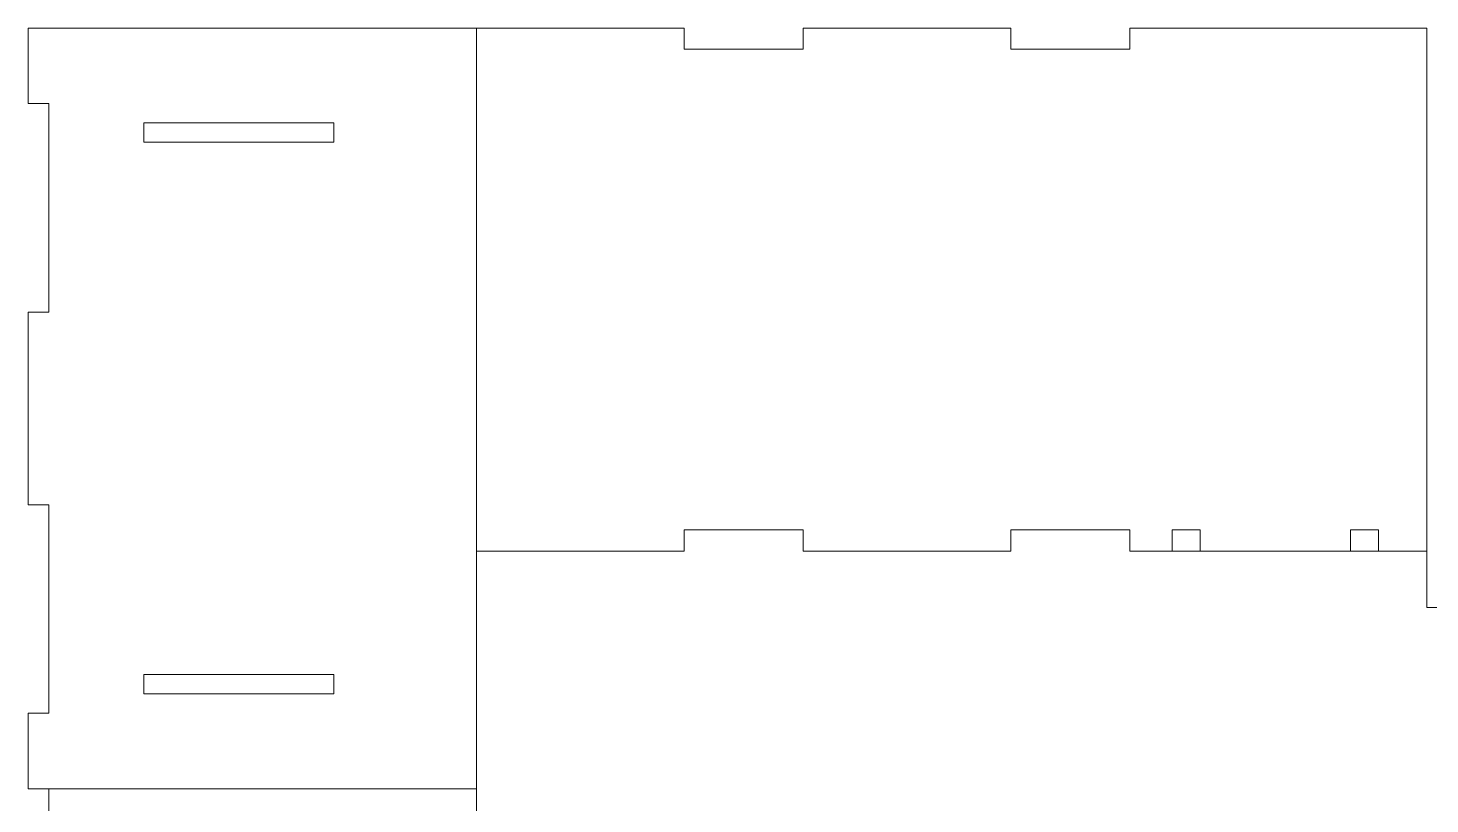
# Model space of a CAD drawing. Header units: millimetres. Extents: x -2221 to -1111, y -254 to 266.
# Drawn here: x -2221.3 to -2021.7, y 59.2 to 169.6 of the extents above; entities that cross this region are included whole.
import ezdxf

# ---------------------------------------------------------------- set-up
doc = ezdxf.new("R2010")
doc.units = ezdxf.units.MM
doc.header["$MEASUREMENT"] = 0
doc.layers.add('layer 1', color=7, linetype='Continuous')

msp = doc.modelspace()

# ---------------------------------------------------------------- linework, layer by layer
at = {"layer": 'layer 1', "lineweight": 9}
for points, knots in [([(-2157.459, 61.3295), (-2157.459, 61.3295), (-2221.2999, 61.3295), (-2221.2999, 61.3295), (-2221.2999, 61.3295), (-2221.2999, 61.3295), (-2221.2999, 72.0634), (-2221.2999, 72.0634), (-2221.2999, 72.0634), (-2221.2999, 72.0634), (-2218.347, 72.0634), (-2218.347, 72.0634), (-2218.347, 72.0634), (-2218.347, 72.0634), (-2218.347, 101.7427), (-2218.347, 101.7427), (-2218.347, 101.7427), (-2218.347, 101.7427), (-2221.2999, 101.7427), (-2221.2999, 101.7427), (-2221.2999, 101.7427), (-2221.2999, 101.7427), (-2221.2999, 129.1651), (-2221.2999, 129.1651), (-2221.2999, 129.1651), (-2221.2999, 129.1651), (-2218.347, 129.1651), (-2218.347, 129.1651), (-2218.347, 129.1651), (-2218.347, 129.1651), (-2218.347, 158.8444), (-2218.347, 158.8444), (-2218.347, 158.8444), (-2218.347, 158.8444), (-2221.2999, 158.8444), (-2221.2999, 158.8444), (-2221.2999, 158.8444), (-2221.2999, 158.8444), (-2221.2999, 169.5783), (-2221.2999, 169.5783), (-2221.2999, 169.5783), (-2221.2999, 169.5783), (-2157.459, 169.5783), (-2157.459, 169.5783)], [0, 0, 0, 0, 0.08333333, 0.08333333, 0.08333333, 0.08333333, 0.16666667, 0.16666667, 0.16666667, 0.16666667, 0.25, 0.25, 0.25, 0.25, 0.33333333, 0.33333333, 0.33333333, 0.33333333, 0.41666667, 0.41666667, 0.41666667, 0.41666667, 0.5, 0.5, 0.5, 0.5, 0.58333333, 0.58333333, 0.58333333, 0.58333333, 0.66666667, 0.66666667, 0.66666667, 0.66666667, 0.75, 0.75, 0.75, 0.75, 0.83333333, 0.83333333, 0.83333333, 0.83333333, 1, 1, 1, 1]), ([(-2022.148, 95.1573), (-2022.148, 95.1573), (-2022.148, 101.9228), (-2022.148, 101.9228), (-2022.148, 101.9228), (-2022.148, 101.9228), (-2022.148, 162.8127), (-2022.148, 162.8127), (-2022.148, 162.8127), (-2022.148, 162.8127), (-2022.148, 169.5783), (-2022.148, 169.5783), (-2022.148, 169.5783), (-2022.148, 169.5783), (-2064.4327, 169.5783), (-2064.4327, 169.5783), (-2064.4327, 169.5783), (-2064.4327, 169.5783), (-2064.4327, 166.5783), (-2064.4327, 166.5783), (-2064.4327, 166.5783), (-2064.4327, 166.5783), (-2081.3465, 166.5783), (-2081.3465, 166.5783), (-2081.3465, 166.5783), (-2081.3465, 166.5783), (-2081.3465, 169.5783), (-2081.3465, 169.5783), (-2081.3465, 169.5783), (-2081.3465, 169.5783), (-2110.9458, 169.5783), (-2110.9458, 169.5783), (-2110.9458, 169.5783), (-2110.9458, 169.5783), (-2110.9458, 166.5783), (-2110.9458, 166.5783), (-2110.9458, 166.5783), (-2110.9458, 166.5783), (-2127.8597, 166.5783), (-2127.8597, 166.5783), (-2127.8597, 166.5783), (-2127.8597, 166.5783), (-2127.8597, 169.5783), (-2127.8597, 169.5783), (-2127.8597, 169.5783), (-2127.8597, 169.5783), (-2157.459, 169.5783), (-2157.459, 169.5783)], [0, 0, 0, 0, 0.07692308, 0.07692308, 0.07692308, 0.07692308, 0.15384615, 0.15384615, 0.15384615, 0.15384615, 0.23076923, 0.23076923, 0.23076923, 0.23076923, 0.30769231, 0.30769231, 0.30769231, 0.30769231, 0.38461538, 0.38461538, 0.38461538, 0.38461538, 0.46153846, 0.46153846, 0.46153846, 0.46153846, 0.53846154, 0.53846154, 0.53846154, 0.53846154, 0.61538462, 0.61538462, 0.61538462, 0.61538462, 0.69230769, 0.69230769, 0.69230769, 0.69230769, 0.76923077, 0.76923077, 0.76923077, 0.76923077, 0.84615385, 0.84615385, 0.84615385, 0.84615385, 1, 1, 1, 1]), ([(-2204.8159, 153.3264), (-2204.8159, 153.3264), (-2177.7537, 153.3264), (-2177.7537, 153.3264), (-2177.7537, 153.3264), (-2177.7537, 153.3264), (-2177.7537, 156.0764), (-2177.7537, 156.0764), (-2177.7537, 156.0764), (-2177.7537, 156.0764), (-2204.8159, 156.0764), (-2204.8159, 156.0764), (-2204.8159, 156.0764), (-2204.8159, 156.0764), (-2204.8159, 153.3264), (-2204.8159, 153.3264)], [0, 0, 0, 0, 0.2, 0.2, 0.2, 0.2, 0.4, 0.4, 0.4, 0.4, 0.6, 0.6, 0.6, 0.6, 1, 1, 1, 1]), ([(-2157.459, 19.0449), (-2157.459, 19.0449), (-2127.8597, 19.0449), (-2127.8597, 19.0449), (-2127.8597, 19.0449), (-2127.8597, 19.0449), (-2127.8597, 16.0449), (-2127.8597, 16.0449), (-2127.8597, 16.0449), (-2127.8597, 16.0449), (-2110.9458, 16.0449), (-2110.9458, 16.0449), (-2110.9458, 16.0449), (-2110.9458, 16.0449), (-2110.9458, 19.0449), (-2110.9458, 19.0449), (-2110.9458, 19.0449), (-2110.9458, 19.0449), (-2081.3465, 19.0449), (-2081.3465, 19.0449), (-2081.3465, 19.0449), (-2081.3465, 19.0449), (-2081.3465, 16.0449), (-2081.3465, 16.0449), (-2081.3465, 16.0449), (-2081.3465, 16.0449), (-2064.4327, 16.0449), (-2064.4327, 16.0449), (-2064.4327, 16.0449), (-2064.4327, 16.0449), (-2064.4327, 19.0449), (-2064.4327, 19.0449), (-2064.4327, 19.0449), (-2064.4327, 19.0449), (-2022.148, 19.0449), (-2022.148, 19.0449), (-2022.148, 19.0449), (-2022.148, 19.0449), (-2022.148, 27.079), (-2022.148, 27.079), (-2022.148, 27.079), (-2022.148, 27.079), (-2019.148, 27.0873), (-2019.148, 27.0873), (-2019.148, 27.0873), (-2019.148, 27.0873), (-2019.148, 87.1315), (-2019.148, 87.1315), (-2019.148, 87.1315), (-2019.148, 87.1315), (-2022.148, 87.1232), (-2022.148, 87.1232), (-2022.148, 87.1232), (-2022.148, 87.1232), (-2022.148, 95.1573), (-2022.148, 95.1573), (-2022.148, 95.1573), (-2022.148, 95.1573), (-2064.4327, 95.1573), (-2064.4327, 95.1573), (-2064.4327, 95.1573), (-2064.4327, 95.1573), (-2064.4327, 98.1573), (-2064.4327, 98.1573), (-2064.4327, 98.1573), (-2064.4327, 98.1573), (-2081.3465, 98.1573), (-2081.3465, 98.1573), (-2081.3465, 98.1573), (-2081.3465, 98.1573), (-2081.3465, 95.1573), (-2081.3465, 95.1573), (-2081.3465, 95.1573), (-2081.3465, 95.1573), (-2110.9458, 95.1573), (-2110.9458, 95.1573), (-2110.9458, 95.1573), (-2110.9458, 95.1573), (-2110.9458, 98.1573), (-2110.9458, 98.1573), (-2110.9458, 98.1573), (-2110.9458, 98.1573), (-2127.8597, 98.1573), (-2127.8597, 98.1573), (-2127.8597, 98.1573), (-2127.8597, 98.1573), (-2127.8597, 95.1573), (-2127.8597, 95.1573), (-2127.8597, 95.1573), (-2127.8597, 95.1573), (-2157.459, 95.1573), (-2157.459, 95.1573)], [0, 0, 0, 0, 0.04166667, 0.04166667, 0.04166667, 0.04166667, 0.08333333, 0.08333333, 0.08333333, 0.08333333, 0.125, 0.125, 0.125, 0.125, 0.16666667, 0.16666667, 0.16666667, 0.16666667, 0.20833333, 0.20833333, 0.20833333, 0.20833333, 0.25, 0.25, 0.25, 0.25, 0.29166667, 0.29166667, 0.29166667, 0.29166667, 0.33333333, 0.33333333, 0.33333333, 0.33333333, 0.375, 0.375, 0.375, 0.375, 0.41666667, 0.41666667, 0.41666667, 0.41666667, 0.45833333, 0.45833333, 0.45833333, 0.45833333, 0.5, 0.5, 0.5, 0.5, 0.54166667, 0.54166667, 0.54166667, 0.54166667, 0.58333333, 0.58333333, 0.58333333, 0.58333333, 0.625, 0.625, 0.625, 0.625, 0.66666667, 0.66666667, 0.66666667, 0.66666667, 0.70833333, 0.70833333, 0.70833333, 0.70833333, 0.75, 0.75, 0.75, 0.75, 0.79166667, 0.79166667, 0.79166667, 0.79166667, 0.83333333, 0.83333333, 0.83333333, 0.83333333, 0.875, 0.875, 0.875, 0.875, 0.91666667, 0.91666667, 0.91666667, 0.91666667, 1, 1, 1, 1]), ([(-2058.3986, 95.1573), (-2058.3986, 95.1573), (-2058.3986, 98.1573), (-2058.3986, 98.1573), (-2058.3986, 98.1573), (-2058.3986, 98.1573), (-2054.3986, 98.1573), (-2054.3986, 98.1573), (-2054.3986, 98.1573), (-2054.3986, 98.1573), (-2054.3986, 95.1573), (-2054.3986, 95.1573)], [0, 0, 0, 0, 0.25, 0.25, 0.25, 0.25, 0.5, 0.5, 0.5, 0.5, 1, 1, 1, 1]), ([(-2033.0278, 95.1573), (-2033.0278, 95.1573), (-2033.0278, 98.1573), (-2033.0278, 98.1573), (-2033.0278, 98.1573), (-2033.0278, 98.1573), (-2029.0278, 98.1573), (-2029.0278, 98.1573), (-2029.0278, 98.1573), (-2029.0278, 98.1573), (-2029.0278, 95.1573), (-2029.0278, 95.1573)], [0, 0, 0, 0, 0.25, 0.25, 0.25, 0.25, 0.5, 0.5, 0.5, 0.5, 1, 1, 1, 1]), ([(-2204.8159, 77.5813), (-2204.8159, 77.5813), (-2177.7537, 77.5813), (-2177.7537, 77.5813), (-2177.7537, 77.5813), (-2177.7537, 77.5813), (-2177.7537, 74.8314), (-2177.7537, 74.8314), (-2177.7537, 74.8314), (-2177.7537, 74.8314), (-2204.8159, 74.8314), (-2204.8159, 74.8314), (-2204.8159, 74.8314), (-2204.8159, 74.8314), (-2204.8159, 77.5813), (-2204.8159, 77.5813)], [0, 0, 0, 0, 0.2, 0.2, 0.2, 0.2, 0.4, 0.4, 0.4, 0.4, 0.6, 0.6, 0.6, 0.6, 1, 1, 1, 1]), ([(-2218.347, 61.3295), (-2218.347, 61.3295), (-2218.347, 50.5957), (-2218.347, 50.5957), (-2218.347, 50.5957), (-2218.347, 50.5957), (-2221.2584, 50.5708), (-2221.2584, 50.5708), (-2221.2584, 50.5708), (-2221.2584, 50.5708), (-2221.1509, 20.8998), (-2221.1509, 20.8998), (-2221.1509, 20.8998), (-2221.1509, 20.8998), (-2218.347, 20.9164), (-2218.347, 20.9164), (-2218.347, 20.9164), (-2218.347, 20.9164), (-2218.347, 7.2052), (-2218.347, 7.2052), (-2218.347, 7.2052), (-2218.347, 7.2052), (-2218.347, -6.5061), (-2218.347, -6.5061), (-2218.347, -6.5061), (-2218.347, -6.5061), (-2221.1509, -6.5227), (-2221.1509, -6.5227), (-2221.1509, -6.5227), (-2221.1509, -6.5227), (-2221.1509, -36.2019), (-2221.1509, -36.2019), (-2221.1509, -36.2019), (-2221.1509, -36.2019), (-2218.347, -36.1853), (-2218.347, -36.1853), (-2218.347, -36.1853), (-2218.347, -36.1853), (-2218.347, -46.9192), (-2218.347, -46.9192), (-2218.347, -46.9192), (-2218.347, -46.9192), (-2157.459, -46.9192), (-2157.459, -46.9192)], [0, 0, 0, 0, 0.08333333, 0.08333333, 0.08333333, 0.08333333, 0.16666667, 0.16666667, 0.16666667, 0.16666667, 0.25, 0.25, 0.25, 0.25, 0.33333333, 0.33333333, 0.33333333, 0.33333333, 0.41666667, 0.41666667, 0.41666667, 0.41666667, 0.5, 0.5, 0.5, 0.5, 0.58333333, 0.58333333, 0.58333333, 0.58333333, 0.66666667, 0.66666667, 0.66666667, 0.66666667, 0.75, 0.75, 0.75, 0.75, 0.83333333, 0.83333333, 0.83333333, 0.83333333, 1, 1, 1, 1])]:
    msp.add_open_spline(points, degree=3, knots=knots, dxfattribs=at)
msp.add_open_spline([(-2157.459, -131.4886), (-2157.459, -131.4886), (-2157.459, 169.5783), (-2157.459, 169.5783)], degree=3, dxfattribs=at)

doc.saveas('drawing.dxf')
